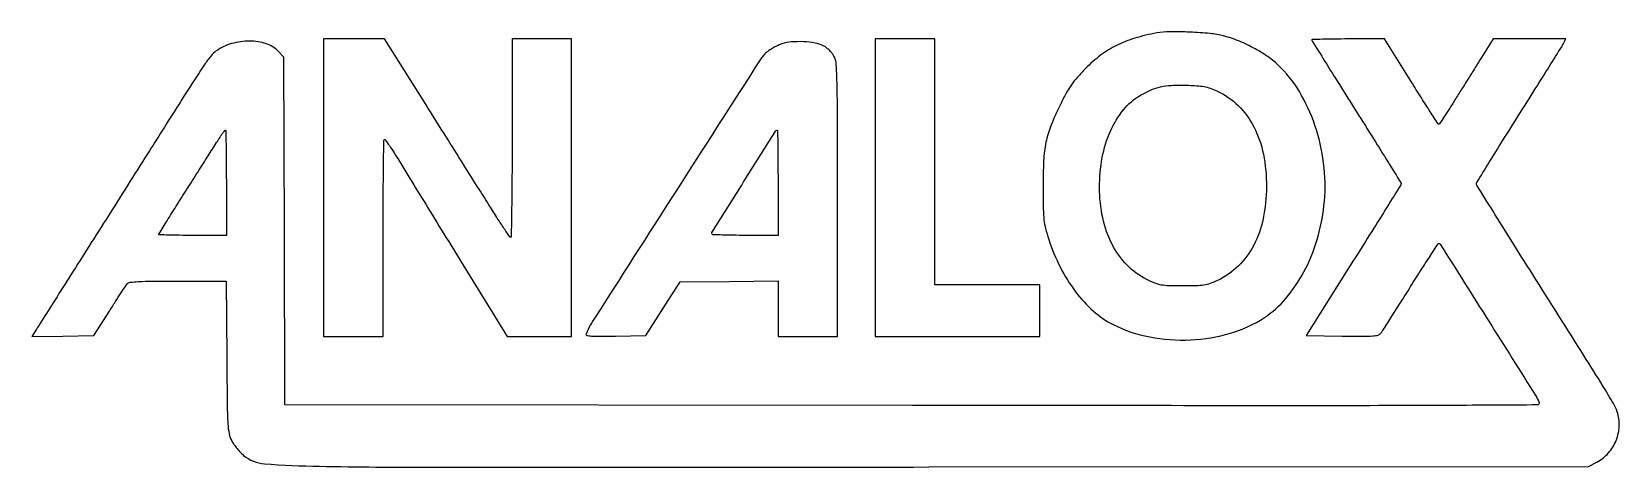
# Model space of a CAD drawing. Extents: x 0 to 800, y 0 to 220.
import ezdxf

# ---------------------------------------------------------------- set-up
doc = ezdxf.new("R2010")
doc.units = 0

msp = doc.modelspace()

# ---------------------------------------------------------------- linework, layer by layer
for points in [[(645, 215.506656, 0.140017), (645.105711, 215.136564, 0.00007), (651.609375, 204.684015, 0.000961), (658.873175, 193.063273, 0.000585), (667.5, 179.356403, -0.000793), (676.12654, 165.637335, -0.001296), (683.390625, 153.977228, -0.000127), (689.858087, 143.52972, -0.139405), (690, 143.030616, -0.139505), (689.857801, 142.530881, -0.000112), (682.971637, 131.416029, -0.001219), (675.247129, 119.021882, -0.000745), (666.073659, 104.43087), (642.147317, 66.5), (660.319883, 66.226489, 0.002319), (671.056969, 66.114691, 0.020655), (675.778143, 66.282507, 0.049888), (678.389857, 66.748397, 0.16597), (679.803813, 67.726489, 0.016804), (680.715279, 69.049984, 0.0004), (684.75211, 75.366268, 0.000879), (689.465818, 82.78337, 0.000597), (694.807588, 91.243785, -0.001582), (700.09343, 99.579174, -0.002601), (704.624729, 106.594247, -0.000314), (708.689485, 112.807278, -0.263945), (709, 112.966851, -0.246568), (709.701238, 112.560766, -0.000041), (734.152379, 73.760373, -0.000172), (757.877355, 36.07672, -0.048823), (759.543623, 32.746916, -0.524055), (758.711493, 31.527992, -0.000409), (714.794211, 31.283644, -0.001292), (642.690991, 31.12765, -0.000094), (443.857589, 31.248436), (127.5, 31.5), (127.244556, 119.150072), (126.989113, 206.800144), (124.186854, 209.799972, 0.128946), (118.178356, 213.591813, 0.075428), (109.717944, 214.921681, 0.070947), (100.675023, 213.6813, 0.085408), (92.953355, 209.966786, 0.065322), (90.202187, 207.407733, 0.023557), (86.987934, 203.126474, 0.007717), (81.563562, 194.87337, 0.000473), (65.792691, 170, -0.000025), (58.256271, 158.09019, -0.00001), (48.150102, 142.121875, -0.00001), (37.361004, 125.076059, -0.000014), (27.501146, 109.5, 0.000011), (18.596411, 95.432968, 0.000015), (10.705419, 82.965936, 0.000008), (4.021739, 72.405247, 0.00024), (2.326979, 69.724461), (-0.057333, 65.948923), (15.62606, 66.224461), (31.309453, 66.5), (39.074973, 78.801439, -0.001551), (42.137268, 83.619275, -0.002155), (44.912517, 87.914846, -0.001323), (47.272976, 91.513235, -0.027385), (48.042691, 92.551439, -0.190549), (49.48378, 93.341499, -0.017062), (53.67181, 93.722766, -0.012092), (60.53728, 93.945867, -0.002076), (73.577942, 94), (97.910995, 94), (98.205498, 55.75, 0.000896), (98.439336, 31.115204, 0.011993), (98.758377, 22.073021, 0.034164), (99.405956, 17.023729, 0.073936), (100.720978, 13.346727, 0.031188), (101.842096, 11.532087, 0.018376), (103.390324, 9.506121, 0.018342), (105.092536, 7.588455, 0.029707), (106.689294, 6.10458, 0.154464), (117.179603, 1.87968, 0.01485), (145.002641, 0.580339, 0.00432), (201.614903, 0.108804, 0.000115), (452.025849, 0.244084), (784.5, 0.5), (788.692068, 2.740769, 0.08877), (794.472745, 7.301376, 0.086383), (798.379045, 13.624057, 0.086712), (799.909656, 20.873021, 0.090376), (798.853037, 28.100777, 0.050574), (796.983388, 32.215564, 0.0059), (791.789029, 40.893936, 0.002867), (782.107686, 56.443554, 0.00023), (756.3129, 97.307475, -0.000854), (745.457788, 114.551738, -0.001394), (736.316914, 129.218649, -0.000147), (728.191679, 142.345869, -0.13938), (728, 143.020122, -0.138444), (728.188996, 143.689611, -0.000254), (734.266285, 153.584435, -0.001834), (741.153729, 164.694006, -0.001132), (749.332033, 177.712648, 0.000429), (757.594414, 190.824181, 0.000652), (764.751206, 202.235903, 0.000233), (770.906764, 212.089813, 0.016716), (771.867216, 213.75), (773.070368, 216), (754.724848, 216), (736.379329, 216), (730.569476, 206.75, 0.00032), (727.803205, 202.339493, 0.000149), (724.225011, 196.622548, 0.000148), (720.475375, 190.623755, 0.000207), (717.129812, 185.262931, -0.002742), (714.168671, 180.571203, -0.004444), (711.594382, 176.619409, -0.000938), (709.305083, 173.186485, -0.248255), (709, 173.022144, -0.25579), (708.690263, 173.188711, -0.000316), (704.700833, 179.332437, -0.002584), (700.253144, 186.269654, -0.001574), (695.066664, 194.509213), (681.633329, 216), (663.316664, 216, 0.002524), (656.293171, 215.964546, 0.004208), (650.38052, 215.85508, 0.000712), (645.195467, 215.708032, 0.405519)], [(147, 141), (147, 66), (162, 66), (177, 66), (177, 115.333333, -0.001167), (177.044256, 134.292229, -0.00191), (177.180627, 150.355627, -0.000208), (177.362993, 164.684536, -0.195499), (177.614901, 165.281567, -0.462861), (178.033266, 165.247354, -0.003923), (180.14511, 162.253638, -0.009788), (182.584509, 158.586081, -0.00575), (185.364901, 154.110246, 0.001248), (189.497493, 147.322066, 0.000219), (197.30719, 134.578229, 0.000238), (206.479756, 119.641112, 0.000213), (216, 104.169139), (239.5, 66.014253), (255.75, 66.007127), (272, 66), (272, 141), (272, 216), (257, 216), (242, 216), (242, 166, -0.001406), (241.946108, 146.829069, -0.002346), (241.779687, 130.694286, -0.000222), (241.557538, 116.316607, -0.418584), (241.25, 116.023102, -0.241129), (240.793763, 116.27473, -0.001102), (237.652268, 120.952944, -0.004782), (234.113723, 126.358819, -0.002962), (230.055593, 132.773102, 0.000567), (224.645842, 141.415091, 0.000177), (216.519672, 154.353661, 0.000177), (207.43645, 168.793306, 0.000196), (198.642477, 182.75), (177.673768, 216), (162.336884, 216), (147, 216)], [(566.830856, 219.045145, 0.027602), (555.732421, 216.369688, 0.042965), (546.590821, 212.74362, 0.045535), (538.589921, 207.788507, 0.036451), (530.954923, 201.113932, 0.014386), (526.846485, 196.710682, 0.027938), (523.874917, 192.930064, 0.026769), (521.264695, 188.736573, 0.012104), (518.280058, 182.990005, 0.018623), (513.53689, 172.299346, 0.043882), (511.022171, 163.952555, 0.039418), (509.858046, 154.771733, 0.012589), (509.552889, 141, 0.003717), (509.664517, 130.325034, 0.02285), (510.013915, 124.837309, 0.035267), (510.808055, 120.467722, 0.016974), (512.405401, 115, 0.037708), (518.273323, 100.867927, 0.044579), (525.933476, 88.596339, 0.048502), (534.948715, 78.80323, 0.066133), (544.856474, 72.057931, 0.069389), (563.332259, 65.78929, 0.058826), (583.911403, 64.325096, 0.059496), (604.022966, 67.68095, 0.075074), (621.119106, 75.605707, 0.07148), (631.963064, 85.244756, 0.052897), (640.978372, 98.543514, 0.049351), (647.546967, 114.458724, 0.044925), (651.129718, 131.863259, 0.053752), (651.241153, 150.993618, 0.050232), (647.315397, 170.167394, 0.051764), (639.830036, 187.590963, 0.066653), (629.400445, 201.531542, 0.042311), (623.640928, 206.490047, 0.030041), (616.444082, 211.06416, 0.029288), (608.503431, 214.875894, 0.033294), (600.5, 217.549662, 0.040406), (593.789143, 218.736818, 0.012484), (583.542426, 219.44862, 0.012295), (573.321361, 219.65101, 0.044172)], [(378, 213.528936, 0.028778), (376.042354, 212.770258, 0.018796), (373.876694, 211.684168, 0.018916), (371.838633, 210.461756, 0.033998), (370.282363, 209.288307, 0.071719), (367.060887, 205.567295, 0.000141), (324.461969, 139.120986, 0.000199), (282.402465, 73.417828, 0.049843), (279.260443, 67.223322, 0.466536), (279.617227, 66.575219, 0.031808), (281.987685, 66.263066, 0.01812), (286.203728, 66.131898, 0.00323), (294.088586, 66.223322), (309.411624, 66.5), (318.03724, 80), (326.662857, 93.5), (351.331429, 93.76747), (376, 94.034939), (376, 80.01747), (376, 66), (391, 66), (406, 66), (405.996262, 135.25, 0.00045), (405.954091, 179.482882, 0.006284), (405.724396, 195.410322, 0.014169), (405.248626, 204.00136, 0.116495), (404.040484, 207.701451, 0.0417), (403.054355, 209.051405, 0.026111), (401.696521, 210.461671, 0.026139), (400.202882, 211.719394, 0.042612), (398.802196, 212.602288, 0.076786), (394.710136, 213.976449, 0.031559), (388.874964, 214.606822, 0.031621), (382.832859, 214.493796, 0.057629)], [(597.218065, 189.782998, -0.086034), (607.882574, 182.414292, -0.079604), (615.785149, 171.703298, -0.070797), (620.593605, 157.909196, -0.049572), (622.157104, 141.5, -0.049373), (620.506346, 125.488383, -0.070117), (615.720873, 112.020294, -0.078625), (607.946202, 101.541787, -0.084903), (597.5, 94.30075, -0.022505), (593.714085, 92.736883, -0.047088), (590.630727, 91.940971, -0.033121), (586.831719, 91.589351, -0.006519), (579.978973, 91.5, -0.006288), (572.839297, 91.589786, -0.038092), (569.159964, 91.963772, -0.052119), (566.085948, 92.853008, -0.017936), (561.856395, 94.749933, -0.085979), (551.898831, 101.994965, -0.074074), (544.345854, 112.521713, -0.066919), (539.630823, 125.814542, -0.051284), (538.017364, 141.162032, -0.046545), (539.386977, 156.211718, -0.058742), (543.530919, 169.554602, -0.065838), (550.115292, 180.29483, -0.090056), (558.702395, 187.67148, -0.030067), (563.987415, 190.355923, -0.048225), (568.79467, 191.91431, -0.04274), (574.210852, 192.631674, -0.018419), (581.5, 192.700333, -0.009529), (587.006463, 192.444251, -0.029505), (590.697649, 191.982225, -0.037557), (593.798768, 191.161926, -0.024833)], [(98, 143.5), (98, 117), (81, 117, -0.002804), (74.48139, 117.036561, -0.004675), (68.99375, 117.14944, -0.000879), (64.200604, 117.301307, -0.404456), (64, 117.508732, -0.139768), (64.107645, 117.886293, -0.000187), (68.15471, 124.401397, -0.001578), (72.721121, 131.694987, -0.00097), (78.143693, 140.258732, 0.000047), (83.733596, 149.050797, 0.000062), (88.828526, 157.06819, 0.000044), (93.098776, 163.791019, 0.000601), (94.656238, 166.25, -0.00868), (95.599346, 167.687111, -0.013205), (96.472429, 168.898438, -0.007782), (97.234914, 169.867813, -0.225913), (97.512545, 170, -0.408448), (97.712165, 169.804279, -0.000333), (97.85681, 162.215625, -0.002874), (97.964971, 153.661417, -0.001724)], [(376, 143.5), (376, 117), (359.666667, 117, -0.003239), (353.364851, 117.040825, -0.005127), (347.965075, 117.166175, -0.001481), (343.291602, 117.336476, -0.188696), (342.767632, 117.565702, -0.349422), (342.672352, 118.4047, -0.000156), (358.689027, 143.977175, -0.000179), (374.683234, 169.47576, -0.258064), (375.631307, 170, -0.409922), (375.782555, 169.850956, -0.000191), (375.891696, 162.215625, -0.002174), (375.973506, 153.661431, -0.001304)]]:
    msp.add_lwpolyline(points, format="xyb", close=True)
msp.add_lwpolyline([(425, 141), (425, 66), (466.5, 66), (508, 66), (508, 79), (508, 92), (481.5, 92), (455, 92), (455, 154), (455, 216), (440, 216), (425, 216)], close=True)

doc.saveas('drawing.dxf')
